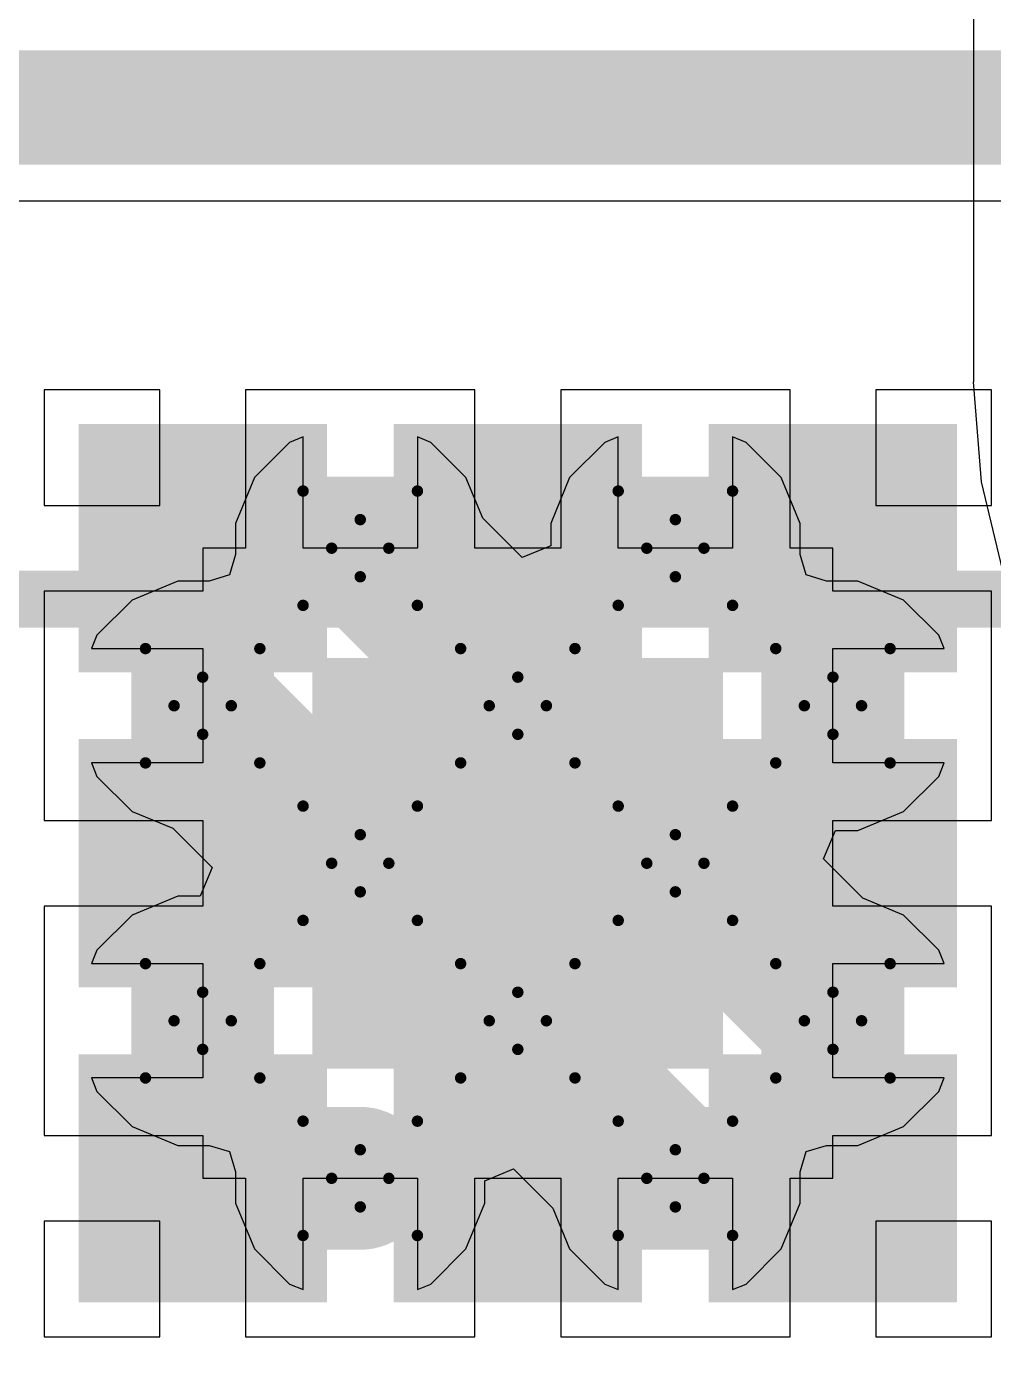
# Model space of a CAD drawing. Header units: inches. Extents: x -0.9 to 13.3, y -2.2 to 2.7.
# Drawn here: x 0.4484 to 0.6174, y -0.8982 to -0.6649 of the extents above; entities that cross this region are included whole.
import ezdxf

# ---------------------------------------------------------------- set-up
doc = ezdxf.new("R2010")
doc.units = ezdxf.units.IN
doc.header["$MEASUREMENT"] = 0
for name, color, linetype in [('Board Outline', 216, 'Continuous'), ('Bottom Layer', 5, 'Continuous'), ('Bottom Solder', 6, 'Continuous'), ('Dimension', 6, 'Continuous'), ('Drill Drawing', 1, 'Continuous'), ('Multi-Layer', 9, 'Continuous'), ('Pad Holes', 156, 'Continuous'), ('Top Layer', 1, 'Continuous'), ('Top Paste', 8, 'Continuous'), ('Top Solder', 216, 'Continuous')]:
    doc.layers.add(name, color=color, linetype=linetype)

# ---------------------------------------------------------------- blocks, each defined once
blk = doc.blocks.new('38_SMD_M______16')
at = {"layer": 'Bottom Layer'}
h = blk.add_hatch(color=5, dxfattribs=at)
edge = h.paths.add_edge_path()
edge.add_arc((-0.0767716, 0.1007875), 0.011811, 0, 360)
h = blk.add_hatch(color=5, dxfattribs=at)
edge = h.paths.add_edge_path()
edge.add_arc((-0.0216537, 0.1007875), 0.011811, 0, 360)
h = blk.add_hatch(color=5, dxfattribs=at)
edge = h.paths.add_edge_path()
edge.add_arc((-0.1043305, 0.0732284), 0.011811, 0, 360)
h = blk.add_hatch(color=5, dxfattribs=at)
edge = h.paths.add_edge_path()
edge.add_arc((-0.0492127, 0.0732284), 0.011811, 0, 360)
h = blk.add_hatch(color=5, dxfattribs=at)
edge = h.paths.add_edge_path()
edge.add_arc((0.0059056, 0.0732284), 0.011811, 0, 360)
h = blk.add_hatch(color=5, dxfattribs=at)
edge = h.paths.add_edge_path()
edge.add_arc((-0.0767719, 0.0456691), 0.011811, 0, 360)
h = blk.add_hatch(color=5, dxfattribs=at)
edge = h.paths.add_edge_path()
edge.add_arc((-0.0216534, 0.0456694), 0.011811, 0, 360)
h = blk.add_hatch(color=5, dxfattribs=at)
edge = h.paths.add_edge_path()
edge.add_arc((-0.1043308, 0.0181101), 0.011811, 0, 360)
h = blk.add_hatch(color=5, dxfattribs=at)
edge = h.paths.add_edge_path()
edge.add_arc((-0.0492125, 0.0181103), 0.011811, 0, 360)
h = blk.add_hatch(color=5, dxfattribs=at)
edge = h.paths.add_edge_path()
edge.add_arc((0.0059054, 0.0181102), 0.011811, 0, 360)
h = blk.add_hatch(color=5, dxfattribs=at)
edge = h.paths.add_edge_path()
edge.add_arc((-0.0767717, -0.0094488), 0.011811, 0, 360)
h = blk.add_hatch(color=5, dxfattribs=at)
edge = h.paths.add_edge_path()
edge.add_arc((-0.0216534, -0.0094486), 0.011811, 0, 360)
at = {"layer": 'Bottom Solder'}
h = blk.add_hatch(color=6, dxfattribs=at)
edge = h.paths.add_edge_path()
edge.add_arc((-0.0767716, 0.1007875), 0.011811, 0, 360)
h = blk.add_hatch(color=6, dxfattribs=at)
edge = h.paths.add_edge_path()
edge.add_arc((-0.0216537, 0.1007875), 0.011811, 0, 360)
h = blk.add_hatch(color=6, dxfattribs=at)
edge = h.paths.add_edge_path()
edge.add_arc((-0.1043305, 0.0732284), 0.011811, 0, 360)
h = blk.add_hatch(color=6, dxfattribs=at)
edge = h.paths.add_edge_path()
edge.add_arc((-0.0492127, 0.0732284), 0.011811, 0, 360)
h = blk.add_hatch(color=6, dxfattribs=at)
edge = h.paths.add_edge_path()
edge.add_arc((0.0059056, 0.0732284), 0.011811, 0, 360)
h = blk.add_hatch(color=6, dxfattribs=at)
edge = h.paths.add_edge_path()
edge.add_arc((-0.0767719, 0.0456691), 0.011811, 0, 360)
h = blk.add_hatch(color=6, dxfattribs=at)
edge = h.paths.add_edge_path()
edge.add_arc((-0.0216534, 0.0456694), 0.011811, 0, 360)
h = blk.add_hatch(color=6, dxfattribs=at)
edge = h.paths.add_edge_path()
edge.add_arc((-0.1043308, 0.0181101), 0.011811, 0, 360)
h = blk.add_hatch(color=6, dxfattribs=at)
edge = h.paths.add_edge_path()
edge.add_arc((-0.0492125, 0.0181103), 0.011811, 0, 360)
h = blk.add_hatch(color=6, dxfattribs=at)
edge = h.paths.add_edge_path()
edge.add_arc((0.0059054, 0.0181102), 0.011811, 0, 360)
h = blk.add_hatch(color=6, dxfattribs=at)
edge = h.paths.add_edge_path()
edge.add_arc((-0.0767717, -0.0094488), 0.011811, 0, 360)
h = blk.add_hatch(color=6, dxfattribs=at)
edge = h.paths.add_edge_path()
edge.add_arc((-0.0216534, -0.0094486), 0.011811, 0, 360)
at = {"layer": 'Multi-Layer'}
h = blk.add_hatch(color=9, dxfattribs=at)
edge = h.paths.add_edge_path()
edge.add_arc((-0.0767716, 0.1007875), 0.011811, 0, 360)
h = blk.add_hatch(color=9, dxfattribs=at)
edge = h.paths.add_edge_path()
edge.add_arc((-0.0216537, 0.1007875), 0.011811, 0, 360)
h = blk.add_hatch(color=9, dxfattribs=at)
edge = h.paths.add_edge_path()
edge.add_arc((-0.1043305, 0.0732284), 0.011811, 0, 360)
h = blk.add_hatch(color=9, dxfattribs=at)
edge = h.paths.add_edge_path()
edge.add_arc((-0.0492127, 0.0732284), 0.011811, 0, 360)
h = blk.add_hatch(color=9, dxfattribs=at)
edge = h.paths.add_edge_path()
edge.add_arc((0.0059056, 0.0732284), 0.011811, 0, 360)
h = blk.add_hatch(color=9, dxfattribs=at)
edge = h.paths.add_edge_path()
edge.add_arc((-0.0767719, 0.0456691), 0.011811, 0, 360)
h = blk.add_hatch(color=9, dxfattribs=at)
edge = h.paths.add_edge_path()
edge.add_arc((-0.0216534, 0.0456694), 0.011811, 0, 360)
h = blk.add_hatch(color=9, dxfattribs=at)
edge = h.paths.add_edge_path()
edge.add_arc((-0.1043308, 0.0181101), 0.011811, 0, 360)
h = blk.add_hatch(color=9, dxfattribs=at)
edge = h.paths.add_edge_path()
edge.add_arc((-0.0492125, 0.0181103), 0.011811, 0, 360)
h = blk.add_hatch(color=9, dxfattribs=at)
edge = h.paths.add_edge_path()
edge.add_arc((0.0059054, 0.0181102), 0.011811, 0, 360)
h = blk.add_hatch(color=9, dxfattribs=at)
edge = h.paths.add_edge_path()
edge.add_arc((-0.0767717, -0.0094488), 0.011811, 0, 360)
h = blk.add_hatch(color=9, dxfattribs=at)
edge = h.paths.add_edge_path()
edge.add_arc((-0.0216534, -0.0094486), 0.011811, 0, 360)
at = {"layer": 'Pad Holes'}
h = blk.add_hatch(color=7, dxfattribs=at)
edge = h.paths.add_edge_path()
edge.add_arc((-0.0767716, 0.1007875), 0.0059055, 0, 360)
h = blk.add_hatch(color=7, dxfattribs=at)
edge = h.paths.add_edge_path()
edge.add_arc((-0.0216537, 0.1007875), 0.0059055, 0, 360)
h = blk.add_hatch(color=7, dxfattribs=at)
edge = h.paths.add_edge_path()
edge.add_arc((-0.1043305, 0.0732284), 0.0059055, 0, 360)
h = blk.add_hatch(color=7, dxfattribs=at)
edge = h.paths.add_edge_path()
edge.add_arc((-0.0492127, 0.0732284), 0.0059055, 0, 360)
h = blk.add_hatch(color=7, dxfattribs=at)
edge = h.paths.add_edge_path()
edge.add_arc((0.0059056, 0.0732284), 0.0059055, 0, 360)
h = blk.add_hatch(color=7, dxfattribs=at)
edge = h.paths.add_edge_path()
edge.add_arc((-0.0767719, 0.0456691), 0.0059055, 0, 360)
h = blk.add_hatch(color=7, dxfattribs=at)
edge = h.paths.add_edge_path()
edge.add_arc((-0.0216534, 0.0456694), 0.0059055, 0, 360)
h = blk.add_hatch(color=7, dxfattribs=at)
edge = h.paths.add_edge_path()
edge.add_arc((-0.1043308, 0.0181101), 0.0059055, 0, 360)
h = blk.add_hatch(color=7, dxfattribs=at)
edge = h.paths.add_edge_path()
edge.add_arc((-0.0492125, 0.0181103), 0.0059055, 0, 360)
h = blk.add_hatch(color=7, dxfattribs=at)
edge = h.paths.add_edge_path()
edge.add_arc((0.0059054, 0.0181102), 0.0059055, 0, 360)
h = blk.add_hatch(color=7, dxfattribs=at)
edge = h.paths.add_edge_path()
edge.add_arc((-0.0767717, -0.0094488), 0.0059055, 0, 360)
h = blk.add_hatch(color=7, dxfattribs=at)
edge = h.paths.add_edge_path()
edge.add_arc((-0.0216534, -0.0094486), 0.0059055, 0, 360)
at = {"layer": 'Top Layer'}
for points in [[(-0.12204715, 0.11850385), (-0.08661405, 0.11850385), (-0.08661405, 0.08307075), (-0.12204715, 0.08307075)], [(-0.06692895, 0.11850385), (-0.03149585, 0.11850385), (-0.03149585, 0.08307075), (-0.06692895, 0.08307075)], [(-0.01181115, 0.11850395), (0.02362195, 0.11850395), (0.02362195, 0.08307085), (-0.01181115, 0.08307085)], [(-0.12204725, 0.06338585), (-0.08661415, 0.06338585), (-0.08661415, 0.02795275), (-0.12204725, 0.02795275)], [(-0.06692895, 0.06338595), (-0.03149585, 0.06338595), (-0.03149585, 0.02795285), (-0.06692895, 0.02795285)], [(-0.01181105, 0.06338595), (0.02362205, 0.06338595), (0.02362205, 0.02795285), (-0.01181105, 0.02795285)], [(-0.12204705, 0.00826765), (-0.08661395, 0.00826765), (-0.08661395, -0.02716545), (-0.12204705, -0.02716545)], [(-0.06692925, 0.00826795), (-0.03149615, 0.00826795), (-0.03149615, -0.02716515), (-0.06692925, -0.02716515)], [(-0.01181105, 0.00826785), (0.02362205, 0.00826785), (0.02362205, -0.02716525), (-0.01181105, -0.02716525)]]:
    blk.add_hatch(color=1, dxfattribs=at).paths.add_polyline_path(points)
h = blk.add_hatch(color=1, dxfattribs=at)
edge = h.paths.add_edge_path()
edge.add_arc((-0.0767716, 0.1007875), 0.011811, 0, 360)
h = blk.add_hatch(color=1, dxfattribs=at)
edge = h.paths.add_edge_path()
edge.add_arc((-0.0216537, 0.1007875), 0.011811, 0, 360)
h = blk.add_hatch(color=1, dxfattribs=at)
edge = h.paths.add_edge_path()
edge.add_arc((-0.1043305, 0.0732284), 0.011811, 0, 360)
h = blk.add_hatch(color=1, dxfattribs=at)
edge = h.paths.add_edge_path()
edge.add_arc((-0.0492127, 0.0732284), 0.011811, 0, 360)
h = blk.add_hatch(color=1, dxfattribs=at)
edge = h.paths.add_edge_path()
edge.add_arc((0.0059056, 0.0732284), 0.011811, 0, 360)
h = blk.add_hatch(color=1, dxfattribs=at)
edge = h.paths.add_edge_path()
edge.add_arc((-0.0767719, 0.0456691), 0.011811, 0, 360)
h = blk.add_hatch(color=1, dxfattribs=at)
edge = h.paths.add_edge_path()
edge.add_arc((-0.0216534, 0.0456694), 0.011811, 0, 360)
h = blk.add_hatch(color=1, dxfattribs=at)
edge = h.paths.add_edge_path()
edge.add_arc((-0.1043308, 0.0181101), 0.011811, 0, 360)
h = blk.add_hatch(color=1, dxfattribs=at)
edge = h.paths.add_edge_path()
edge.add_arc((-0.0492125, 0.0181103), 0.011811, 0, 360)
h = blk.add_hatch(color=1, dxfattribs=at)
edge = h.paths.add_edge_path()
edge.add_arc((0.0059054, 0.0181102), 0.011811, 0, 360)
h = blk.add_hatch(color=1, dxfattribs=at)
edge = h.paths.add_edge_path()
edge.add_arc((-0.0767717, -0.0094488), 0.011811, 0, 360)
h = blk.add_hatch(color=1, dxfattribs=at)
edge = h.paths.add_edge_path()
edge.add_arc((-0.0216534, -0.0094486), 0.011811, 0, 360)
at = {"layer": 'Top Paste'}
for points in [[(-0.12204715, 0.11850385), (-0.08661405, 0.11850385), (-0.08661405, 0.08307075), (-0.12204715, 0.08307075)], [(-0.06692895, 0.11850385), (-0.03149585, 0.11850385), (-0.03149585, 0.08307075), (-0.06692895, 0.08307075)], [(-0.01181115, 0.11850395), (0.02362195, 0.11850395), (0.02362195, 0.08307085), (-0.01181115, 0.08307085)], [(-0.12204725, 0.06338585), (-0.08661415, 0.06338585), (-0.08661415, 0.02795275), (-0.12204725, 0.02795275)], [(-0.06692895, 0.06338595), (-0.03149585, 0.06338595), (-0.03149585, 0.02795285), (-0.06692895, 0.02795285)], [(-0.01181105, 0.06338595), (0.02362205, 0.06338595), (0.02362205, 0.02795285), (-0.01181105, 0.02795285)], [(-0.12204705, 0.00826765), (-0.08661395, 0.00826765), (-0.08661395, -0.02716545), (-0.12204705, -0.02716545)], [(-0.06692925, 0.00826795), (-0.03149615, 0.00826795), (-0.03149615, -0.02716515), (-0.06692925, -0.02716515)], [(-0.01181105, 0.00826785), (0.02362205, 0.00826785), (0.02362205, -0.02716525), (-0.01181105, -0.02716525)]]:
    blk.add_hatch(color=8, dxfattribs=at).paths.add_polyline_path(points)
at = {"layer": 'Top Solder'}
for points in [[(-0.12604715, 0.12250385), (-0.08261405, 0.12250385), (-0.08261405, 0.07907075), (-0.12604715, 0.07907075)], [(-0.07092895, 0.12250385), (-0.02749585, 0.12250385), (-0.02749585, 0.07907075), (-0.07092895, 0.07907075)], [(-0.01581115, 0.12250395), (0.02762195, 0.12250395), (0.02762195, 0.07907085), (-0.01581115, 0.07907085)], [(-0.12604725, 0.06738585), (-0.08261415, 0.06738585), (-0.08261415, 0.02395275), (-0.12604725, 0.02395275)], [(-0.07092895, 0.06738595), (-0.02749585, 0.06738595), (-0.02749585, 0.02395285), (-0.07092895, 0.02395285)], [(-0.01581105, 0.06738595), (0.02762205, 0.06738595), (0.02762205, 0.02395285), (-0.01581105, 0.02395285)], [(-0.12604705, 0.01226765), (-0.08261395, 0.01226765), (-0.08261395, -0.03116545), (-0.12604705, -0.03116545)], [(-0.07092925, 0.01226795), (-0.02749615, 0.01226795), (-0.02749615, -0.03116515), (-0.07092925, -0.03116515)], [(-0.01581105, 0.01226785), (0.02762205, 0.01226785), (0.02762205, -0.03116525), (-0.01581105, -0.03116525)]]:
    blk.add_hatch(color=216, dxfattribs=at).paths.add_polyline_path(points)
h = blk.add_hatch(color=216, dxfattribs=at)
edge = h.paths.add_edge_path()
edge.add_arc((-0.0767716, 0.1007875), 0.011811, 0, 360)
h = blk.add_hatch(color=216, dxfattribs=at)
edge = h.paths.add_edge_path()
edge.add_arc((-0.0216537, 0.1007875), 0.011811, 0, 360)
h = blk.add_hatch(color=216, dxfattribs=at)
edge = h.paths.add_edge_path()
edge.add_arc((-0.1043305, 0.0732284), 0.011811, 0, 360)
h = blk.add_hatch(color=216, dxfattribs=at)
edge = h.paths.add_edge_path()
edge.add_arc((-0.0492127, 0.0732284), 0.011811, 0, 360)
h = blk.add_hatch(color=216, dxfattribs=at)
edge = h.paths.add_edge_path()
edge.add_arc((0.0059056, 0.0732284), 0.011811, 0, 360)
h = blk.add_hatch(color=216, dxfattribs=at)
edge = h.paths.add_edge_path()
edge.add_arc((-0.0767719, 0.0456691), 0.011811, 0, 360)
h = blk.add_hatch(color=216, dxfattribs=at)
edge = h.paths.add_edge_path()
edge.add_arc((-0.0216534, 0.0456694), 0.011811, 0, 360)
h = blk.add_hatch(color=216, dxfattribs=at)
edge = h.paths.add_edge_path()
edge.add_arc((-0.1043308, 0.0181101), 0.011811, 0, 360)
h = blk.add_hatch(color=216, dxfattribs=at)
edge = h.paths.add_edge_path()
edge.add_arc((-0.0492125, 0.0181103), 0.011811, 0, 360)
h = blk.add_hatch(color=216, dxfattribs=at)
edge = h.paths.add_edge_path()
edge.add_arc((0.0059054, 0.0181102), 0.011811, 0, 360)
h = blk.add_hatch(color=216, dxfattribs=at)
edge = h.paths.add_edge_path()
edge.add_arc((-0.0767717, -0.0094488), 0.011811, 0, 360)
h = blk.add_hatch(color=216, dxfattribs=at)
edge = h.paths.add_edge_path()
edge.add_arc((-0.0216534, -0.0094486), 0.011811, 0, 360)

msp = doc.modelspace()

# ---------------------------------------------------------------- hatches: boundary and pattern name
at = {"layer": 'Bottom Layer'}
msp.add_hatch(color=5, dxfattribs=at).paths.add_polyline_path([(0.4983678, -0.84717), (0.570189, -0.84717), (0.570189, -0.7753488), (0.4983678, -0.7753488)])

# ---------------------------------------------------------------- linework, layer by layer
at = {"layer": 'Board Outline', "const_width": 0.01}
msp.add_lwpolyline([(1.9986701, 0.2156704, -1.122171366645898), (-0.011594, -1.5132862)], format="xyb", dxfattribs=at)
at = {"layer": 'Bottom Layer'}
for p, q in [((0.6139649, -0.6202047), (0.6139649, -0.7270467)), ((0.6139649, -0.7270467), (0.6139343, -0.7270467)), ((0.6139343, -0.7270467), (0.6153085, -0.7445079)), ((0.4967193, -0.7366752), (0.4943645, -0.7376506)), ((0.4967193, -0.7561412), (0.4967193, -0.7366752)), ((0.5190743, -0.7376506), (0.5167193, -0.7366751)), ((0.5167193, -0.7366751), (0.5167193, -0.7561412)), ((0.5518377, -0.7366753), (0.5494827, -0.7376508)), ((0.5518377, -0.7561412), (0.5518377, -0.7366753)), ((0.5741925, -0.7376508), (0.5718377, -0.7366754)), ((0.5718377, -0.7366754), (0.5718377, -0.7561412)), ((0.4943645, -0.7376506), (0.4882289, -0.7437862)), ((0.5252099, -0.7437862), (0.5190743, -0.7376506)), ((0.5494827, -0.7376508), (0.5433471, -0.7437864)), ((0.5803281, -0.7437864), (0.5741925, -0.7376508)), ((0.4882289, -0.7437862), (0.4849084, -0.7518026)), ((0.5281585, -0.7509048), (0.5252099, -0.7437862)), ((0.5433471, -0.7437864), (0.5400266, -0.7518028)), ((0.5836486, -0.7518028), (0.5803281, -0.7437864)), ((0.6153085, -0.7445079), (0.6193974, -0.7615391)), ((0.5350266, -0.7577729), (0.5281585, -0.7509048)), ((0.4849084, -0.7518026), (0.4849084, -0.75727)), ((0.5400266, -0.7518028), (0.5400266, -0.7557018)), ((0.5836486, -0.7572697), (0.5836486, -0.7518028)), ((0.5400266, -0.7557018), (0.5350266, -0.7577729)), ((0.4849084, -0.75727), (0.4838284, -0.7608092)), ((0.5167193, -0.7561412), (0.4967193, -0.7561412)), ((0.5718377, -0.7561412), (0.5518377, -0.7561412)), ((0.5847285, -0.7608092), (0.5836486, -0.7572697)), ((0.4748218, -0.7618894), (0.4668054, -0.7652099)), ((0.480289, -0.7618894), (0.4748218, -0.7618894)), ((0.4838284, -0.7608092), (0.480289, -0.7618894)), ((0.588268, -0.7618891), (0.5847285, -0.7608092)), ((0.5937349, -0.7618891), (0.588268, -0.7618891)), ((0.6017513, -0.7652096), (0.5937349, -0.7618891)), ((0.4668054, -0.7652099), (0.4606698, -0.7713455)), ((0.6078869, -0.7713452), (0.6017513, -0.7652096)), ((0.4606698, -0.7713455), (0.4596943, -0.7737005)), ((0.6088623, -0.7737), (0.6078869, -0.7713452)), ((0.4596943, -0.7737005), (0.4791604, -0.7737005)), ((0.4791604, -0.7737005), (0.4791604, -0.7937005)), ((0.5893965, -0.7937), (0.5893965, -0.7737)), ((0.5893965, -0.7737), (0.6088623, -0.7737)), ((0.4791604, -0.7937005), (0.4596944, -0.7937005)), ((0.4596944, -0.7937005), (0.4606698, -0.7960553)), ((0.6088624, -0.7937), (0.5893965, -0.7937)), ((0.6078869, -0.796055), (0.6088624, -0.7937)), ((0.4606698, -0.7960553), (0.4668054, -0.8021909)), ((0.6017513, -0.8021906), (0.6078869, -0.796055)), ((0.4668054, -0.8021909), (0.4739242, -0.8051396)), ((0.5937349, -0.8055111), (0.6017513, -0.8021906)), ((0.4739242, -0.8051396), (0.4807919, -0.8120073)), ((0.5877648, -0.8105111), (0.5898359, -0.8055111)), ((0.5898359, -0.8055111), (0.5937349, -0.8055111)), ((0.594633, -0.8173793), (0.5877648, -0.8105111)), ((0.4807919, -0.8120073), (0.4787208, -0.8170073)), ((0.4748218, -0.8170073), (0.4668054, -0.8203278)), ((0.4787208, -0.8170073), (0.4748218, -0.8170073)), ((0.6017515, -0.8203279), (0.594633, -0.8173793)), ((0.4668054, -0.8203278), (0.4606698, -0.8264634)), ((0.6078871, -0.8264635), (0.6017515, -0.8203279)), ((0.4606698, -0.8264634), (0.4596943, -0.8288185)), ((0.6088626, -0.8288186), (0.6078871, -0.8264635)), ((0.4596943, -0.8288185), (0.4791603, -0.8288185)), ((0.4791603, -0.8288185), (0.4791603, -0.8488185)), ((0.5893968, -0.8488186), (0.5893968, -0.8288186)), ((0.5893968, -0.8288186), (0.6088626, -0.8288186)), ((0.4791603, -0.8488185), (0.4596945, -0.8488185)), ((0.4596945, -0.8488185), (0.4606698, -0.8511732)), ((0.6088624, -0.8488186), (0.5893968, -0.8488186)), ((0.6078871, -0.8511733), (0.6088624, -0.8488186)), ((0.4606698, -0.8511732), (0.4668054, -0.8573088)), ((0.6017515, -0.8573089), (0.6078871, -0.8511733)), ((0.4668054, -0.8573088), (0.4748218, -0.8606293)), ((0.5937351, -0.8606294), (0.6017515, -0.8573089)), ((0.4748218, -0.8606293), (0.480289, -0.8606293)), ((0.480289, -0.8606293), (0.4838283, -0.8617092)), ((0.5847286, -0.8617095), (0.5882681, -0.8606294)), ((0.5882681, -0.8606294), (0.5937351, -0.8606294)), ((0.4838283, -0.8617092), (0.4849084, -0.8652487)), ((0.5836487, -0.8652488), (0.5847286, -0.8617095)), ((0.4849084, -0.8652487), (0.4849084, -0.8707157)), ((0.5285304, -0.8668169), (0.5335304, -0.8647458)), ((0.5335304, -0.8647458), (0.5403987, -0.8716141)), ((0.5836487, -0.870716), (0.5836487, -0.8652488)), ((0.4967194, -0.8858431), (0.4967194, -0.8663772)), ((0.4967194, -0.8663772), (0.5167194, -0.8663772)), ((0.5167194, -0.8663772), (0.5167194, -0.8858431)), ((0.5285304, -0.8707157), (0.5285304, -0.8668169)), ((0.5518375, -0.8858433), (0.5518375, -0.8663775)), ((0.5518375, -0.8663775), (0.5718375, -0.8663775)), ((0.5718375, -0.8663775), (0.5718375, -0.8858435)), ((0.4849084, -0.8707157), (0.4882289, -0.8787321)), ((0.5252099, -0.8787321), (0.5285304, -0.8707157)), ((0.5403987, -0.8716141), (0.5433472, -0.8787324)), ((0.5803282, -0.8787324), (0.5836487, -0.870716)), ((0.4882289, -0.8787321), (0.4943645, -0.8848677)), ((0.5190743, -0.8848677), (0.5252099, -0.8787321)), ((0.5433472, -0.8787324), (0.5494828, -0.884868)), ((0.5741926, -0.884868), (0.5803282, -0.8787324)), ((0.4943645, -0.8848677), (0.4967194, -0.8858431)), ((0.5167194, -0.8858431), (0.5190743, -0.8848677)), ((0.5494828, -0.884868), (0.5518375, -0.8858433)), ((0.5718375, -0.8858435), (0.5741926, -0.884868))]:
    msp.add_line(p, q, dxfattribs=at)
at = {"layer": 'Bottom Layer', "const_width": 0.025}
for points in [[(0.5067194, -0.7561411), (0.5342784, -0.7837001)], [(0.4791603, -0.7837004), (0.4791604, -0.7837004)], [(0.4791604, -0.7837004), (0.5067194, -0.8112594)], [(0.5342784, -0.7837001), (0.5342788, -0.7837001)], [(0.5067192, -0.8112594), (0.5067194, -0.8112594)], [(0.5618375, -0.8112593), (0.5618375, -0.8112592)], [(0.5618375, -0.8112593), (0.5893966, -0.8388184)], [(0.5342787, -0.8388186), (0.5618376, -0.8663775)], [(0.5893966, -0.8388184), (0.5893966, -0.8388183)], [(0.5618376, -0.8663775), (0.5618377, -0.8663775)]]:
    msp.add_lwpolyline(points, dxfattribs=at)
at = {"layer": 'Bottom Layer', "const_width": 0.0125}
for points in [[(0.5004694, -0.7561411, 1), (0.5129694, -0.7561411, 1)], [(0.4729103, -0.7837004, 1), (0.4854103, -0.7837004, 1)], [(0.4729104, -0.7837004, 1), (0.4854104, -0.7837004, 1)], [(0.4729104, -0.7837004, 1), (0.4854104, -0.7837004, 1)], [(0.5280284, -0.7837001, 1), (0.5405284, -0.7837001, 1)], [(0.5280284, -0.7837001, 1), (0.5405284, -0.7837001, 1)], [(0.5280288, -0.7837001, 1), (0.5405288, -0.7837001, 1)], [(0.5004692, -0.8112594, 1), (0.5129692, -0.8112594, 1)], [(0.5004694, -0.8112594, 1), (0.5129694, -0.8112594, 1)], [(0.5004694, -0.8112594, 1), (0.5129694, -0.8112594, 1)], [(0.5555875, -0.8112592, 1), (0.5680875, -0.8112592, 1)], [(0.5555875, -0.8112593, 1), (0.5680875, -0.8112593, 1)], [(0.5555875, -0.8112593, 1), (0.5680875, -0.8112593, 1)], [(0.5280287, -0.8388186, 1), (0.5405287, -0.8388186, 1)], [(0.5831466, -0.8388183, 1), (0.5956466, -0.8388183, 1)], [(0.5831466, -0.8388184, 1), (0.5956466, -0.8388184, 1)], [(0.5831466, -0.8388184, 1), (0.5956466, -0.8388184, 1)], [(0.5555876, -0.8663775, 1), (0.5680876, -0.8663775, 1)], [(0.5555876, -0.8663775, 1), (0.5680876, -0.8663775, 1)], [(0.5555877, -0.8663775, 1), (0.5680877, -0.8663775, 1)]]:
    msp.add_lwpolyline(points, format="xyb", close=True, dxfattribs=at)
at = {"layer": 'Dimension', "const_width": 0.01}
msp.add_lwpolyline([(0.0408131, 0.0155972, -3.064050539179198), (0.0296403, -1.5298955)], format="xyb", dxfattribs=at)
msp.add_lwpolyline([(-0.4037216, -0.7650467), (2.5893414, -0.7650467)], dxfattribs=at)
at = {"layer": 'Drill Drawing', "const_width": 0.002}
for points in [[(0.4967194, -0.7461411), (0.5067194, -0.7511411)], [(0.4967194, -0.7461411), (0.5017194, -0.7561411)], [(0.5067194, -0.7511411), (0.5167194, -0.7461411)], [(0.5117194, -0.7561411), (0.5167194, -0.7461411)], [(0.5518376, -0.7461413), (0.5618376, -0.7511413)], [(0.5518376, -0.7461413), (0.5568376, -0.7561413)], [(0.5618376, -0.7511413), (0.5718376, -0.7461413)], [(0.5668376, -0.7561413), (0.5718376, -0.7461413)], [(0.4967194, -0.7661411), (0.5017194, -0.7561411)], [(0.5117194, -0.7561411), (0.5167194, -0.7661411)], [(0.5518376, -0.7661413), (0.5568376, -0.7561413)], [(0.5668376, -0.7561413), (0.5718376, -0.7661413)], [(0.4967194, -0.7661411), (0.5067194, -0.7611411)], [(0.5067194, -0.7611411), (0.5167194, -0.7661411)], [(0.5518376, -0.7661413), (0.5618376, -0.7611413)], [(0.5618376, -0.7611413), (0.5718376, -0.7661413)], [(0.4691603, -0.7737004), (0.4791603, -0.7787004)], [(0.4691603, -0.7737004), (0.4741603, -0.7837004)], [(0.4791603, -0.7787004), (0.4891603, -0.7737004)], [(0.4841603, -0.7837004), (0.4891603, -0.7737004)], [(0.5242784, -0.7737001), (0.5342784, -0.7787001)], [(0.5242784, -0.7737001), (0.5292784, -0.7837001)], [(0.5342784, -0.7787001), (0.5442784, -0.7737001)], [(0.5392784, -0.7837001), (0.5442784, -0.7737001)], [(0.5793964, -0.7737001), (0.5893964, -0.7787001)], [(0.5793964, -0.7737001), (0.5843964, -0.7837001)], [(0.5893964, -0.7787001), (0.5993964, -0.7737001)], [(0.5943964, -0.7837001), (0.5993964, -0.7737001)], [(0.4691603, -0.7937004), (0.4741603, -0.7837004)], [(0.4841603, -0.7837004), (0.4891603, -0.7937004)], [(0.5242784, -0.7937001), (0.5292784, -0.7837001)], [(0.5392784, -0.7837001), (0.5442784, -0.7937001)], [(0.5793964, -0.7937001), (0.5843964, -0.7837001)], [(0.5943964, -0.7837001), (0.5993964, -0.7937001)], [(0.4691603, -0.7937004), (0.4791603, -0.7887004)], [(0.4791603, -0.7887004), (0.4891603, -0.7937004)], [(0.5242784, -0.7937001), (0.5342784, -0.7887001)], [(0.5342784, -0.7887001), (0.5442784, -0.7937001)], [(0.5793964, -0.7937001), (0.5893964, -0.7887001)], [(0.5893964, -0.7887001), (0.5993964, -0.7937001)], [(0.4967194, -0.8012594), (0.5067194, -0.8062594)], [(0.4967194, -0.8012594), (0.5017194, -0.8112594)], [(0.5067194, -0.8062594), (0.5167194, -0.8012594)], [(0.5117194, -0.8112594), (0.5167194, -0.8012594)], [(0.5518375, -0.8012592), (0.5618375, -0.8062592)], [(0.5518375, -0.8012592), (0.5568375, -0.8112592)], [(0.5618375, -0.8062592), (0.5718375, -0.8012592)], [(0.5668375, -0.8112592), (0.5718375, -0.8012592)], [(0.4967194, -0.8212594), (0.5017194, -0.8112594)], [(0.5117194, -0.8112594), (0.5167194, -0.8212594)], [(0.5518375, -0.8212592), (0.5568375, -0.8112592)], [(0.5668375, -0.8112592), (0.5718375, -0.8212592)], [(0.4967194, -0.8212594), (0.5067194, -0.8162594)], [(0.5067194, -0.8162594), (0.5167194, -0.8212594)], [(0.5518375, -0.8212592), (0.5618375, -0.8162592)], [(0.5618375, -0.8162592), (0.5718375, -0.8212592)], [(0.4691603, -0.8288183), (0.4791603, -0.8338183)], [(0.4691603, -0.8288183), (0.4741603, -0.8388183)], [(0.4791603, -0.8338183), (0.4891603, -0.8288183)], [(0.4841603, -0.8388183), (0.4891603, -0.8288183)], [(0.5242787, -0.8288186), (0.5342787, -0.8338186)], [(0.5242787, -0.8288186), (0.5292787, -0.8388186)], [(0.5342787, -0.8338186), (0.5442787, -0.8288186)], [(0.5392787, -0.8388186), (0.5442787, -0.8288186)], [(0.5793966, -0.8288184), (0.5893966, -0.8338184)], [(0.5793966, -0.8288184), (0.5843966, -0.8388184)], [(0.5893966, -0.8338184), (0.5993966, -0.8288184)], [(0.5943966, -0.8388184), (0.5993966, -0.8288184)], [(0.4691603, -0.8488183), (0.4741603, -0.8388183)], [(0.4841603, -0.8388183), (0.4891603, -0.8488183)], [(0.5242787, -0.8488186), (0.5292787, -0.8388186)], [(0.5392787, -0.8388186), (0.5442787, -0.8488186)], [(0.5793966, -0.8488184), (0.5843966, -0.8388184)], [(0.5943966, -0.8388184), (0.5993966, -0.8488184)], [(0.4691603, -0.8488183), (0.4791603, -0.8438183)], [(0.4791603, -0.8438183), (0.4891603, -0.8488183)], [(0.5242787, -0.8488186), (0.5342787, -0.8438186)], [(0.5342787, -0.8438186), (0.5442787, -0.8488186)], [(0.5793966, -0.8488184), (0.5893966, -0.8438184)], [(0.5893966, -0.8438184), (0.5993966, -0.8488184)], [(0.4967194, -0.8563772), (0.5067194, -0.8613772)], [(0.4967194, -0.8563772), (0.5017194, -0.8663772)], [(0.5067194, -0.8613772), (0.5167194, -0.8563772)], [(0.5117194, -0.8663772), (0.5167194, -0.8563772)], [(0.5518377, -0.8563775), (0.5618377, -0.8613775)], [(0.5518377, -0.8563775), (0.5568377, -0.8663775)], [(0.5618377, -0.8613775), (0.5718377, -0.8563775)], [(0.5668377, -0.8663775), (0.5718377, -0.8563775)], [(0.4967194, -0.8763772), (0.5017194, -0.8663772)], [(0.5117194, -0.8663772), (0.5167194, -0.8763772)], [(0.5518377, -0.8763775), (0.5568377, -0.8663775)], [(0.5668377, -0.8663775), (0.5718377, -0.8763775)], [(0.4967194, -0.8763772), (0.5067194, -0.8713772)], [(0.5067194, -0.8713772), (0.5167194, -0.8763772)], [(0.5518377, -0.8763775), (0.5618377, -0.8713775)], [(0.5618377, -0.8713775), (0.5718377, -0.8763775)]]:
    msp.add_lwpolyline(points, dxfattribs=at)
at = {"layer": 'Drill Drawing', "const_width": 0.001}
for points in [[(0.4962194, -0.7461411, 1), (0.4972194, -0.7461411, 1)], [(0.4962194, -0.7461411, 1), (0.4972194, -0.7461411, 1)], [(0.5162194, -0.7461411, 1), (0.5172194, -0.7461411, 1)], [(0.5162194, -0.7461411, 1), (0.5172194, -0.7461411, 1)], [(0.5513376, -0.7461413, 1), (0.5523376, -0.7461413, 1)], [(0.5513376, -0.7461413, 1), (0.5523376, -0.7461413, 1)], [(0.5713376, -0.7461413, 1), (0.5723376, -0.7461413, 1)], [(0.5713376, -0.7461413, 1), (0.5723376, -0.7461413, 1)], [(0.5062194, -0.7511411, 1), (0.5072194, -0.7511411, 1)], [(0.5062194, -0.7511411, 1), (0.5072194, -0.7511411, 1)], [(0.5613376, -0.7511413, 1), (0.5623376, -0.7511413, 1)], [(0.5613376, -0.7511413, 1), (0.5623376, -0.7511413, 1)], [(0.5012194, -0.7561411, 1), (0.5022194, -0.7561411, 1)], [(0.5012194, -0.7561411, 1), (0.5022194, -0.7561411, 1)], [(0.5112194, -0.7561411, 1), (0.5122194, -0.7561411, 1)], [(0.5112194, -0.7561411, 1), (0.5122194, -0.7561411, 1)], [(0.5563376, -0.7561413, 1), (0.5573376, -0.7561413, 1)], [(0.5563376, -0.7561413, 1), (0.5573376, -0.7561413, 1)], [(0.5663376, -0.7561413, 1), (0.5673376, -0.7561413, 1)], [(0.5663376, -0.7561413, 1), (0.5673376, -0.7561413, 1)], [(0.5062194, -0.7611411, 1), (0.5072194, -0.7611411, 1)], [(0.5062194, -0.7611411, 1), (0.5072194, -0.7611411, 1)], [(0.5613376, -0.7611413, 1), (0.5623376, -0.7611413, 1)], [(0.5613376, -0.7611413, 1), (0.5623376, -0.7611413, 1)], [(0.4962194, -0.7661411, 1), (0.4972194, -0.7661411, 1)], [(0.4962194, -0.7661411, 1), (0.4972194, -0.7661411, 1)], [(0.5162194, -0.7661411, 1), (0.5172194, -0.7661411, 1)], [(0.5162194, -0.7661411, 1), (0.5172194, -0.7661411, 1)], [(0.5513376, -0.7661413, 1), (0.5523376, -0.7661413, 1)], [(0.5513376, -0.7661413, 1), (0.5523376, -0.7661413, 1)], [(0.5713376, -0.7661413, 1), (0.5723376, -0.7661413, 1)], [(0.5713376, -0.7661413, 1), (0.5723376, -0.7661413, 1)], [(0.4686603, -0.7737004, 1), (0.4696603, -0.7737004, 1)], [(0.4686603, -0.7737004, 1), (0.4696603, -0.7737004, 1)], [(0.4886603, -0.7737004, 1), (0.4896603, -0.7737004, 1)], [(0.4886603, -0.7737004, 1), (0.4896603, -0.7737004, 1)], [(0.5237784, -0.7737001, 1), (0.5247784, -0.7737001, 1)], [(0.5237784, -0.7737001, 1), (0.5247784, -0.7737001, 1)], [(0.5437784, -0.7737001, 1), (0.5447784, -0.7737001, 1)], [(0.5437784, -0.7737001, 1), (0.5447784, -0.7737001, 1)], [(0.5788964, -0.7737001, 1), (0.5798964, -0.7737001, 1)], [(0.5788964, -0.7737001, 1), (0.5798964, -0.7737001, 1)], [(0.5988964, -0.7737001, 1), (0.5998964, -0.7737001, 1)], [(0.5988964, -0.7737001, 1), (0.5998964, -0.7737001, 1)], [(0.4786603, -0.7787004, 1), (0.4796603, -0.7787004, 1)], [(0.4786603, -0.7787004, 1), (0.4796603, -0.7787004, 1)], [(0.5337784, -0.7787001, 1), (0.5347784, -0.7787001, 1)], [(0.5337784, -0.7787001, 1), (0.5347784, -0.7787001, 1)], [(0.5888964, -0.7787001, 1), (0.5898964, -0.7787001, 1)], [(0.5888964, -0.7787001, 1), (0.5898964, -0.7787001, 1)], [(0.4736603, -0.7837004, 1), (0.4746603, -0.7837004, 1)], [(0.4736603, -0.7837004, 1), (0.4746603, -0.7837004, 1)], [(0.4836603, -0.7837004, 1), (0.4846603, -0.7837004, 1)], [(0.4836603, -0.7837004, 1), (0.4846603, -0.7837004, 1)], [(0.5287784, -0.7837001, 1), (0.5297784, -0.7837001, 1)], [(0.5287784, -0.7837001, 1), (0.5297784, -0.7837001, 1)], [(0.5387784, -0.7837001, 1), (0.5397784, -0.7837001, 1)], [(0.5387784, -0.7837001, 1), (0.5397784, -0.7837001, 1)], [(0.5838964, -0.7837001, 1), (0.5848964, -0.7837001, 1)], [(0.5838964, -0.7837001, 1), (0.5848964, -0.7837001, 1)], [(0.5938964, -0.7837001, 1), (0.5948964, -0.7837001, 1)], [(0.5938964, -0.7837001, 1), (0.5948964, -0.7837001, 1)], [(0.4786603, -0.7887004, 1), (0.4796603, -0.7887004, 1)], [(0.4786603, -0.7887004, 1), (0.4796603, -0.7887004, 1)], [(0.5337784, -0.7887001, 1), (0.5347784, -0.7887001, 1)], [(0.5337784, -0.7887001, 1), (0.5347784, -0.7887001, 1)], [(0.5888964, -0.7887001, 1), (0.5898964, -0.7887001, 1)], [(0.5888964, -0.7887001, 1), (0.5898964, -0.7887001, 1)], [(0.4686603, -0.7937004, 1), (0.4696603, -0.7937004, 1)], [(0.4686603, -0.7937004, 1), (0.4696603, -0.7937004, 1)], [(0.4886603, -0.7937004, 1), (0.4896603, -0.7937004, 1)], [(0.4886603, -0.7937004, 1), (0.4896603, -0.7937004, 1)], [(0.5237784, -0.7937001, 1), (0.5247784, -0.7937001, 1)], [(0.5237784, -0.7937001, 1), (0.5247784, -0.7937001, 1)], [(0.5437784, -0.7937001, 1), (0.5447784, -0.7937001, 1)], [(0.5437784, -0.7937001, 1), (0.5447784, -0.7937001, 1)], [(0.5788964, -0.7937001, 1), (0.5798964, -0.7937001, 1)], [(0.5788964, -0.7937001, 1), (0.5798964, -0.7937001, 1)], [(0.5988964, -0.7937001, 1), (0.5998964, -0.7937001, 1)], [(0.5988964, -0.7937001, 1), (0.5998964, -0.7937001, 1)], [(0.4962194, -0.8012594, 1), (0.4972194, -0.8012594, 1)], [(0.4962194, -0.8012594, 1), (0.4972194, -0.8012594, 1)], [(0.5162194, -0.8012594, 1), (0.5172194, -0.8012594, 1)], [(0.5162194, -0.8012594, 1), (0.5172194, -0.8012594, 1)], [(0.5513375, -0.8012592, 1), (0.5523375, -0.8012592, 1)], [(0.5513375, -0.8012592, 1), (0.5523375, -0.8012592, 1)], [(0.5713375, -0.8012592, 1), (0.5723375, -0.8012592, 1)], [(0.5713375, -0.8012592, 1), (0.5723375, -0.8012592, 1)], [(0.5062194, -0.8062594, 1), (0.5072194, -0.8062594, 1)], [(0.5062194, -0.8062594, 1), (0.5072194, -0.8062594, 1)], [(0.5613375, -0.8062592, 1), (0.5623375, -0.8062592, 1)], [(0.5613375, -0.8062592, 1), (0.5623375, -0.8062592, 1)], [(0.5012194, -0.8112594, 1), (0.5022194, -0.8112594, 1)], [(0.5012194, -0.8112594, 1), (0.5022194, -0.8112594, 1)], [(0.5112194, -0.8112594, 1), (0.5122194, -0.8112594, 1)], [(0.5112194, -0.8112594, 1), (0.5122194, -0.8112594, 1)], [(0.5563375, -0.8112592, 1), (0.5573375, -0.8112592, 1)], [(0.5563375, -0.8112592, 1), (0.5573375, -0.8112592, 1)], [(0.5663375, -0.8112592, 1), (0.5673375, -0.8112592, 1)], [(0.5663375, -0.8112592, 1), (0.5673375, -0.8112592, 1)], [(0.5062194, -0.8162594, 1), (0.5072194, -0.8162594, 1)], [(0.5062194, -0.8162594, 1), (0.5072194, -0.8162594, 1)], [(0.5613375, -0.8162592, 1), (0.5623375, -0.8162592, 1)], [(0.5613375, -0.8162592, 1), (0.5623375, -0.8162592, 1)], [(0.4962194, -0.8212594, 1), (0.4972194, -0.8212594, 1)], [(0.4962194, -0.8212594, 1), (0.4972194, -0.8212594, 1)], [(0.5162194, -0.8212594, 1), (0.5172194, -0.8212594, 1)], [(0.5162194, -0.8212594, 1), (0.5172194, -0.8212594, 1)], [(0.5513375, -0.8212592, 1), (0.5523375, -0.8212592, 1)], [(0.5513375, -0.8212592, 1), (0.5523375, -0.8212592, 1)], [(0.5713375, -0.8212592, 1), (0.5723375, -0.8212592, 1)], [(0.5713375, -0.8212592, 1), (0.5723375, -0.8212592, 1)], [(0.4686603, -0.8288183, 1), (0.4696603, -0.8288183, 1)], [(0.4686603, -0.8288183, 1), (0.4696603, -0.8288183, 1)], [(0.4886603, -0.8288183, 1), (0.4896603, -0.8288183, 1)], [(0.4886603, -0.8288183, 1), (0.4896603, -0.8288183, 1)], [(0.5237787, -0.8288186, 1), (0.5247787, -0.8288186, 1)], [(0.5237787, -0.8288186, 1), (0.5247787, -0.8288186, 1)], [(0.5437787, -0.8288186, 1), (0.5447787, -0.8288186, 1)], [(0.5437787, -0.8288186, 1), (0.5447787, -0.8288186, 1)], [(0.5788966, -0.8288184, 1), (0.5798966, -0.8288184, 1)], [(0.5788966, -0.8288184, 1), (0.5798966, -0.8288184, 1)], [(0.5988966, -0.8288184, 1), (0.5998966, -0.8288184, 1)], [(0.5988966, -0.8288184, 1), (0.5998966, -0.8288184, 1)], [(0.4786603, -0.8338183, 1), (0.4796603, -0.8338183, 1)], [(0.4786603, -0.8338183, 1), (0.4796603, -0.8338183, 1)], [(0.5337787, -0.8338186, 1), (0.5347787, -0.8338186, 1)], [(0.5337787, -0.8338186, 1), (0.5347787, -0.8338186, 1)], [(0.5888966, -0.8338184, 1), (0.5898966, -0.8338184, 1)], [(0.5888966, -0.8338184, 1), (0.5898966, -0.8338184, 1)], [(0.4736603, -0.8388183, 1), (0.4746603, -0.8388183, 1)], [(0.4736603, -0.8388183, 1), (0.4746603, -0.8388183, 1)], [(0.4836603, -0.8388183, 1), (0.4846603, -0.8388183, 1)], [(0.4836603, -0.8388183, 1), (0.4846603, -0.8388183, 1)], [(0.5287787, -0.8388186, 1), (0.5297787, -0.8388186, 1)], [(0.5287787, -0.8388186, 1), (0.5297787, -0.8388186, 1)], [(0.5387787, -0.8388186, 1), (0.5397787, -0.8388186, 1)], [(0.5387787, -0.8388186, 1), (0.5397787, -0.8388186, 1)], [(0.5838966, -0.8388184, 1), (0.5848966, -0.8388184, 1)], [(0.5838966, -0.8388184, 1), (0.5848966, -0.8388184, 1)], [(0.5938966, -0.8388184, 1), (0.5948966, -0.8388184, 1)], [(0.5938966, -0.8388184, 1), (0.5948966, -0.8388184, 1)], [(0.4786603, -0.8438183, 1), (0.4796603, -0.8438183, 1)], [(0.4786603, -0.8438183, 1), (0.4796603, -0.8438183, 1)], [(0.5337787, -0.8438186, 1), (0.5347787, -0.8438186, 1)], [(0.5337787, -0.8438186, 1), (0.5347787, -0.8438186, 1)], [(0.5888966, -0.8438184, 1), (0.5898966, -0.8438184, 1)], [(0.5888966, -0.8438184, 1), (0.5898966, -0.8438184, 1)], [(0.4686603, -0.8488183, 1), (0.4696603, -0.8488183, 1)], [(0.4686603, -0.8488183, 1), (0.4696603, -0.8488183, 1)], [(0.4886603, -0.8488183, 1), (0.4896603, -0.8488183, 1)], [(0.4886603, -0.8488183, 1), (0.4896603, -0.8488183, 1)], [(0.5237787, -0.8488186, 1), (0.5247787, -0.8488186, 1)], [(0.5237787, -0.8488186, 1), (0.5247787, -0.8488186, 1)], [(0.5437787, -0.8488186, 1), (0.5447787, -0.8488186, 1)], [(0.5437787, -0.8488186, 1), (0.5447787, -0.8488186, 1)], [(0.5788966, -0.8488184, 1), (0.5798966, -0.8488184, 1)], [(0.5788966, -0.8488184, 1), (0.5798966, -0.8488184, 1)], [(0.5988966, -0.8488184, 1), (0.5998966, -0.8488184, 1)], [(0.5988966, -0.8488184, 1), (0.5998966, -0.8488184, 1)], [(0.4962194, -0.8563772, 1), (0.4972194, -0.8563772, 1)], [(0.4962194, -0.8563772, 1), (0.4972194, -0.8563772, 1)], [(0.5162194, -0.8563772, 1), (0.5172194, -0.8563772, 1)], [(0.5162194, -0.8563772, 1), (0.5172194, -0.8563772, 1)], [(0.5513377, -0.8563775, 1), (0.5523377, -0.8563775, 1)], [(0.5513377, -0.8563775, 1), (0.5523377, -0.8563775, 1)], [(0.5713377, -0.8563775, 1), (0.5723377, -0.8563775, 1)], [(0.5713377, -0.8563775, 1), (0.5723377, -0.8563775, 1)], [(0.5062194, -0.8613772, 1), (0.5072194, -0.8613772, 1)], [(0.5062194, -0.8613772, 1), (0.5072194, -0.8613772, 1)], [(0.5613377, -0.8613775, 1), (0.5623377, -0.8613775, 1)], [(0.5613377, -0.8613775, 1), (0.5623377, -0.8613775, 1)], [(0.5012194, -0.8663772, 1), (0.5022194, -0.8663772, 1)], [(0.5012194, -0.8663772, 1), (0.5022194, -0.8663772, 1)], [(0.5112194, -0.8663772, 1), (0.5122194, -0.8663772, 1)], [(0.5112194, -0.8663772, 1), (0.5122194, -0.8663772, 1)], [(0.5563377, -0.8663775, 1), (0.5573377, -0.8663775, 1)], [(0.5563377, -0.8663775, 1), (0.5573377, -0.8663775, 1)], [(0.5663377, -0.8663775, 1), (0.5673377, -0.8663775, 1)], [(0.5663377, -0.8663775, 1), (0.5673377, -0.8663775, 1)], [(0.5062194, -0.8713772, 1), (0.5072194, -0.8713772, 1)], [(0.5062194, -0.8713772, 1), (0.5072194, -0.8713772, 1)], [(0.5613377, -0.8713775, 1), (0.5623377, -0.8713775, 1)], [(0.5613377, -0.8713775, 1), (0.5623377, -0.8713775, 1)], [(0.4962194, -0.8763772, 1), (0.4972194, -0.8763772, 1)], [(0.4962194, -0.8763772, 1), (0.4972194, -0.8763772, 1)], [(0.5162194, -0.8763772, 1), (0.5172194, -0.8763772, 1)], [(0.5162194, -0.8763772, 1), (0.5172194, -0.8763772, 1)], [(0.5513377, -0.8763775, 1), (0.5523377, -0.8763775, 1)], [(0.5513377, -0.8763775, 1), (0.5523377, -0.8763775, 1)], [(0.5713377, -0.8763775, 1), (0.5723377, -0.8763775, 1)], [(0.5713377, -0.8763775, 1), (0.5723377, -0.8763775, 1)]]:
    msp.add_lwpolyline(points, format="xyb", close=True, dxfattribs=at)
at = {"layer": 'Top Layer'}
for p, q in [((0.4109576, -0.6953602), (0.6772784, -0.6953602)), ((0.4716605, -0.7284248), (0.4514439, -0.7284248)), ((0.4514439, -0.7284248), (0.4514439, -0.7486412)), ((0.4716605, -0.7486412), (0.4716605, -0.7284248)), ((0.5065619, -0.7284248), (0.4866605, -0.7284248)), ((0.4866605, -0.7284248), (0.4866605, -0.7561412)), ((0.5267784, -0.7284247), (0.5065619, -0.7284247)), ((0.5065619, -0.7284247), (0.5065619, -0.7284248)), ((0.5267784, -0.7561412), (0.5267784, -0.7284247)), ((0.5818964, -0.7284247), (0.5417784, -0.7284247)), ((0.5417784, -0.7284247), (0.5417784, -0.7561412)), ((0.5818964, -0.7561411), (0.5818964, -0.7284247)), ((0.617113, -0.7284247), (0.5968964, -0.7284247)), ((0.5968964, -0.7284247), (0.5968964, -0.7486411)), ((0.617113, -0.7486411), (0.617113, -0.7284247)), ((0.4514439, -0.7486412), (0.4716605, -0.7486412)), ((0.5968964, -0.7486411), (0.617113, -0.7486411)), ((0.4866605, -0.7561412), (0.4791605, -0.7561412)), ((0.4791605, -0.7561412), (0.4791605, -0.7636412)), ((0.5417784, -0.7561412), (0.5267784, -0.7561412)), ((0.5893964, -0.7561411), (0.5818964, -0.7561411)), ((0.5893964, -0.7636411), (0.5893964, -0.7561411)), ((0.4791605, -0.7636412), (0.4514439, -0.7636412)), ((0.4514439, -0.7636412), (0.4514439, -0.7838578)), ((0.617113, -0.7636411), (0.5893964, -0.7636411)), ((0.617113, -0.7838577), (0.617113, -0.7636411)), ((0.4514439, -0.7838578), (0.451444, -0.7838578)), ((0.451444, -0.7838578), (0.451444, -0.8037591)), ((0.6171129, -0.8037594), (0.6171129, -0.7838577)), ((0.6171129, -0.7838577), (0.617113, -0.7838577)), ((0.451444, -0.8037591), (0.4791603, -0.8037591)), ((0.4791603, -0.8037591), (0.4791603, -0.8187591)), ((0.5893964, -0.8187594), (0.5893964, -0.8037594)), ((0.5893964, -0.8037594), (0.6171129, -0.8037594)), ((0.4791603, -0.8187591), (0.451444, -0.8187591)), ((0.451444, -0.8187591), (0.451444, -0.8389756)), ((0.6171129, -0.8187594), (0.5893964, -0.8187594)), ((0.6171129, -0.8386607), (0.6171129, -0.8187594)), ((0.451444, -0.8389756), (0.451444, -0.8588771)), ((0.6171132, -0.8386607), (0.6171129, -0.8386607)), ((0.6171132, -0.8588773), (0.6171132, -0.8386607)), ((0.451444, -0.8588771), (0.4791605, -0.8588771)), ((0.4791605, -0.8588771), (0.4791605, -0.8663771)), ((0.5893968, -0.8663773), (0.5893968, -0.8588773)), ((0.5893968, -0.8588773), (0.6171132, -0.8588773)), ((0.4791605, -0.8663771), (0.4866605, -0.8663771)), ((0.4866605, -0.8663771), (0.4866605, -0.8940938)), ((0.5267784, -0.8940939), (0.5267784, -0.8663773)), ((0.5267784, -0.8663773), (0.5417784, -0.8663773)), ((0.5417784, -0.8663773), (0.5417784, -0.8940939)), ((0.5818968, -0.8940937), (0.5818968, -0.8663773)), ((0.5818968, -0.8663773), (0.5893968, -0.8663773)), ((0.4716605, -0.8738771), (0.451444, -0.8738771)), ((0.451444, -0.8738771), (0.451444, -0.8940938)), ((0.4716605, -0.8940938), (0.4716605, -0.8738771)), ((0.6171132, -0.8738773), (0.5968968, -0.8738773)), ((0.5968968, -0.8738773), (0.5968968, -0.8940937)), ((0.6171132, -0.8940937), (0.6171132, -0.8738773)), ((0.451444, -0.8940938), (0.4716605, -0.8940938)), ((0.4866605, -0.8940938), (0.506562, -0.8940938)), ((0.506562, -0.8940938), (0.506562, -0.8940939)), ((0.506562, -0.8940939), (0.5267784, -0.8940939)), ((0.5417784, -0.8940939), (0.561995, -0.8940939)), ((0.561995, -0.8940939), (0.561995, -0.8940937)), ((0.561995, -0.8940937), (0.5818968, -0.8940937)), ((0.5968968, -0.8940937), (0.6171132, -0.8940937))]:
    msp.add_line(p, q, dxfattribs=at)
for points, const_width in [([(0.4042003, -0.6790467), (0.6772784, -0.6790467)], 0.02), ([(0.4791603, -0.7561414), (0.4791604, -0.7561413)], 0.025), ([(0.4791603, -0.8112589), (0.4791603, -0.7561414)], 0.025), ([(0.4791604, -0.7561413), (0.4791606, -0.7561411)], 0.025), ([(0.4791606, -0.7561411), (0.5342783, -0.7561411)], 0.025), ([(0.5342783, -0.7561411), (0.5342784, -0.7561412)], 0.025), ([(0.5342784, -0.7561412), (0.5342785, -0.7561413)], 0.025), ([(0.5342785, -0.7561413), (0.5618376, -0.7561413)], 0.025), ([(0.5618376, -0.7561413), (0.5618377, -0.7561412)], 0.025), ([(0.5618377, -0.7561412), (0.5893965, -0.7561412)], 0.025), ([(0.5893965, -0.7837), (0.5893965, -0.7561412)], 0.025), ([(0.5342784, -0.8112591), (0.5342784, -0.7837001)], 0.025), ([(0.5893964, -0.7837001), (0.5893965, -0.7837)], 0.025), ([(0.5893964, -0.8112594), (0.5893964, -0.7837001)], 0.025), ([(0.4791603, -0.8112589), (0.4791605, -0.8112591)], 0.025), ([(0.4791603, -0.8112593), (0.4791605, -0.8112591)], 0.025), ([(0.4791603, -0.8663771), (0.4791603, -0.8112593)], 0.025), ([(0.5067194, -0.8112594), (0.5342781, -0.8112594)], 0.025), ([(0.5342784, -0.8112591), (0.5342785, -0.8112592)], 0.025), ([(0.5342785, -0.8112592), (0.5342787, -0.8112594)], 0.025), ([(0.5342785, -0.8112592), (0.5618375, -0.8112592)], 0.025), ([(0.5342787, -0.8388186), (0.5342787, -0.8112594)], 0.025), ([(0.5893964, -0.8112594), (0.5893966, -0.8112596)], 0.025), ([(0.5893966, -0.8388184), (0.5893966, -0.8112596)], 0.025), ([(0.5342787, -0.8663772), (0.5342787, -0.8388186)], 0.025), ([(0.5893966, -0.8663771), (0.5893966, -0.8388184)], 0.025), ([(0.4791603, -0.8663771), (0.4791605, -0.8663773)], 0.025), ([(0.4791605, -0.8663773), (0.4791606, -0.8663772)], 0.025), ([(0.4791606, -0.8663772), (0.5067194, -0.8663772)], 0.025), ([(0.5342785, -0.8663774), (0.5342787, -0.8663772)], 0.025), ([(0.5342785, -0.8663774), (0.5342786, -0.8663775)], 0.025), ([(0.5342786, -0.8663775), (0.5618377, -0.8663775)], 0.025), ([(0.5618377, -0.8663775), (0.5893964, -0.8663775)], 0.025), ([(0.5893964, -0.8663775), (0.5893967, -0.8663772)], 0.025), ([(0.5893966, -0.8663771), (0.5893967, -0.8663772)], 0.025)]:
    msp.add_lwpolyline(points, dxfattribs=dict(at, const_width=const_width))
at = {"layer": 'Top Layer', "const_width": 0.0125}
for points in [[(0.4729103, -0.7561414, 1), (0.4854103, -0.7561414, 1)], [(0.4729103, -0.7561414, 1), (0.4854103, -0.7561414, 1)], [(0.4729104, -0.7561413, 1), (0.4854104, -0.7561413, 1)], [(0.4729104, -0.7561413, 1), (0.4854104, -0.7561413, 1)], [(0.4729106, -0.7561411, 1), (0.4854106, -0.7561411, 1)], [(0.4729106, -0.7561411, 1), (0.4854106, -0.7561411, 1)], [(0.5280283, -0.7561411, 1), (0.5405283, -0.7561411, 1)], [(0.5280283, -0.7561411, 1), (0.5405283, -0.7561411, 1)], [(0.5280284, -0.7561412, 1), (0.5405284, -0.7561412, 1)], [(0.5280284, -0.7561412, 1), (0.5405284, -0.7561412, 1)], [(0.5280285, -0.7561413, 1), (0.5405285, -0.7561413, 1)], [(0.5280285, -0.7561413, 1), (0.5405285, -0.7561413, 1)], [(0.5555876, -0.7561413, 1), (0.5680876, -0.7561413, 1)], [(0.5555876, -0.7561413, 1), (0.5680876, -0.7561413, 1)], [(0.5555877, -0.7561412, 1), (0.5680877, -0.7561412, 1)], [(0.5555877, -0.7561412, 1), (0.5680877, -0.7561412, 1)], [(0.5831465, -0.7561412, 1), (0.5956465, -0.7561412, 1)], [(0.5831465, -0.7561412, 1), (0.5956465, -0.7561412, 1)], [(0.5280284, -0.7837001, 1), (0.5405284, -0.7837001, 1)], [(0.5831464, -0.7837001, 1), (0.5956464, -0.7837001, 1)], [(0.5831464, -0.7837001, 1), (0.5956464, -0.7837001, 1)], [(0.5831465, -0.7837, 1), (0.5956465, -0.7837, 1)], [(0.5831465, -0.7837, 1), (0.5956465, -0.7837, 1)], [(0.4729103, -0.8112589, 1), (0.4854103, -0.8112589, 1)], [(0.4729103, -0.8112589, 1), (0.4854103, -0.8112589, 1)], [(0.4729103, -0.8112593, 1), (0.4854103, -0.8112593, 1)], [(0.4729103, -0.8112593, 1), (0.4854103, -0.8112593, 1)], [(0.4729105, -0.8112591, 1), (0.4854105, -0.8112591, 1)], [(0.4729105, -0.8112591, 1), (0.4854105, -0.8112591, 1)], [(0.5004694, -0.8112594, 1), (0.5129694, -0.8112594, 1)], [(0.5280281, -0.8112594, 1), (0.5405281, -0.8112594, 1)], [(0.5280284, -0.8112591, 1), (0.5405284, -0.8112591, 1)], [(0.5280284, -0.8112591, 1), (0.5405284, -0.8112591, 1)], [(0.5280285, -0.8112592, 1), (0.5405285, -0.8112592, 1)], [(0.5280285, -0.8112592, 1), (0.5405285, -0.8112592, 1)], [(0.5280285, -0.8112592, 1), (0.5405285, -0.8112592, 1)], [(0.5280287, -0.8112594, 1), (0.5405287, -0.8112594, 1)], [(0.5280287, -0.8112594, 1), (0.5405287, -0.8112594, 1)], [(0.5555875, -0.8112592, 1), (0.5680875, -0.8112592, 1)], [(0.5831464, -0.8112594, 1), (0.5956464, -0.8112594, 1)], [(0.5831464, -0.8112594, 1), (0.5956464, -0.8112594, 1)], [(0.5831466, -0.8112596, 1), (0.5956466, -0.8112596, 1)], [(0.5831466, -0.8112596, 1), (0.5956466, -0.8112596, 1)], [(0.5280287, -0.8388186, 1), (0.5405287, -0.8388186, 1)], [(0.5280287, -0.8388186, 1), (0.5405287, -0.8388186, 1)], [(0.5831466, -0.8388184, 1), (0.5956466, -0.8388184, 1)], [(0.5831466, -0.8388184, 1), (0.5956466, -0.8388184, 1)], [(0.4729103, -0.8663771, 1), (0.4854103, -0.8663771, 1)], [(0.4729103, -0.8663771, 1), (0.4854103, -0.8663771, 1)], [(0.4729105, -0.8663773, 1), (0.4854105, -0.8663773, 1)], [(0.4729105, -0.8663773, 1), (0.4854105, -0.8663773, 1)], [(0.4729106, -0.8663772, 1), (0.4854106, -0.8663772, 1)], [(0.4729106, -0.8663772, 1), (0.4854106, -0.8663772, 1)], [(0.5004694, -0.8663772, 1), (0.5129694, -0.8663772, 1)], [(0.5280285, -0.8663774, 1), (0.5405285, -0.8663774, 1)], [(0.5280285, -0.8663774, 1), (0.5405285, -0.8663774, 1)], [(0.5280286, -0.8663775, 1), (0.5405286, -0.8663775, 1)], [(0.5280286, -0.8663775, 1), (0.5405286, -0.8663775, 1)], [(0.5280287, -0.8663772, 1), (0.5405287, -0.8663772, 1)], [(0.5280287, -0.8663772, 1), (0.5405287, -0.8663772, 1)], [(0.5555877, -0.8663775, 1), (0.5680877, -0.8663775, 1)], [(0.5555877, -0.8663775, 1), (0.5680877, -0.8663775, 1)], [(0.5831464, -0.8663775, 1), (0.5956464, -0.8663775, 1)], [(0.5831464, -0.8663775, 1), (0.5956464, -0.8663775, 1)], [(0.5831466, -0.8663771, 1), (0.5956466, -0.8663771, 1)], [(0.5831466, -0.8663771, 1), (0.5956466, -0.8663771, 1)], [(0.5831467, -0.8663772, 1), (0.5956467, -0.8663772, 1)], [(0.5831467, -0.8663772, 1), (0.5956467, -0.8663772, 1)]]:
    msp.add_lwpolyline(points, format="xyb", close=True, dxfattribs=at)

# ---------------------------------------------------------------- block references
at = {"rotation": 90}
msp.add_blockref('38_SMD_M______16', (0.5799478, -0.7620467), dxfattribs=at)

doc.saveas('drawing.dxf')
